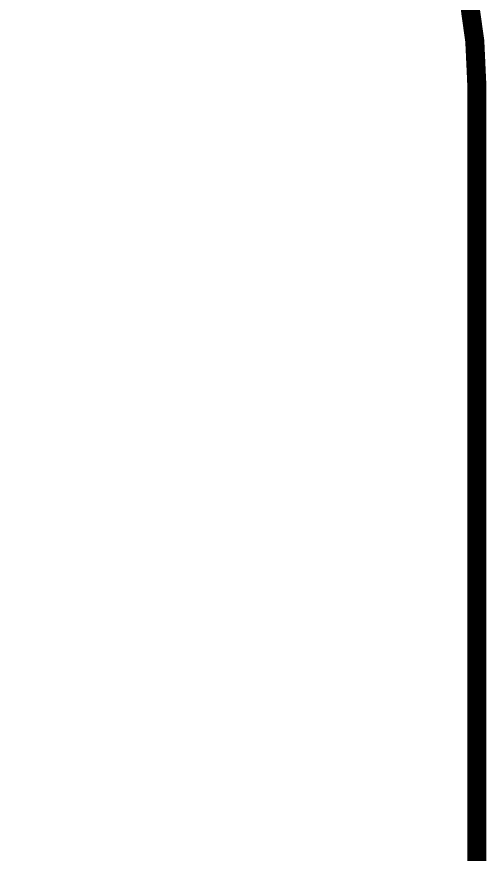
# Model space of a CAD drawing. Header units: inches. Extents: x -22 to 5433, y -13 to 5447.
# Drawn here: x 52.43 to 58.69, y 10.7 to 21.86 of the extents above; entities that cross this region are included whole.
import ezdxf

# ---------------------------------------------------------------- set-up
doc = ezdxf.new("R2010")
doc.units = ezdxf.units.IN
for name, color, linetype in [('Board_outline', 216, 'Continuous'), ('Dimensions', 6, 'Continuous'), ('Multi-Layer', 9, 'Continuous')]:
    doc.layers.add(name, color=color, linetype=linetype)

msp = doc.modelspace()

# ---------------------------------------------------------------- linework, layer by layer
at = {"layer": 'Board_outline'}
for points in [[(52.561, 26.983, 0.254, 0.254, -0.414214), (58.561, 20.983, 0.254, 0.254, 0)], [(58.561, 10.007, 0.254, 0.254, 0), (58.561, 20.983, 0.254, 0.254, 0)], [(58.561, 15.495, 0.127, 0.127, 0), (58.588, 15.522, 0.127, 0.127, 0)]]:
    msp.add_lwpolyline(points, format="xyseb", dxfattribs=at)
for points in [[(58.497, 20.983, 0.127, 0.127, 1), (58.624, 20.983, 0.127, 0.127, 1)], [(58.497, 20.983, 0.127, 0.127, 1), (58.624, 20.983, 0.127, 0.127, 1)], [(58.529, 15.495, 0.0635, 0.0635, 1), (58.592, 15.495, 0.0635, 0.0635, 1)], [(58.556, 15.522, 0.0635, 0.0635, 1), (58.62, 15.522, 0.0635, 0.0635, 1)]]:
    msp.add_lwpolyline(points, format="xyseb", close=True, dxfattribs=at)
at = {"layer": 'Dimensions'}
for p, q in [((58.503, 21.865), (58.561, 21.278)), ((58.561, 21.278), (58.561, 20.983)), ((58.561, 20.983), (58.561, 20.983)), ((58.561, 20.983), (58.561, 10.007))]:
    msp.add_line(p, q, dxfattribs=at)
at = {"layer": 'Multi-Layer'}
for p, q in [((58.503, 21.865), (58.561, 21.278)), ((58.561, 21.278), (58.561, 20.983)), ((58.561, 20.983), (58.561, 20.983)), ((58.561, 20.983), (58.561, 10.007))]:
    msp.add_line(p, q, dxfattribs=at)

doc.saveas('drawing.dxf')
